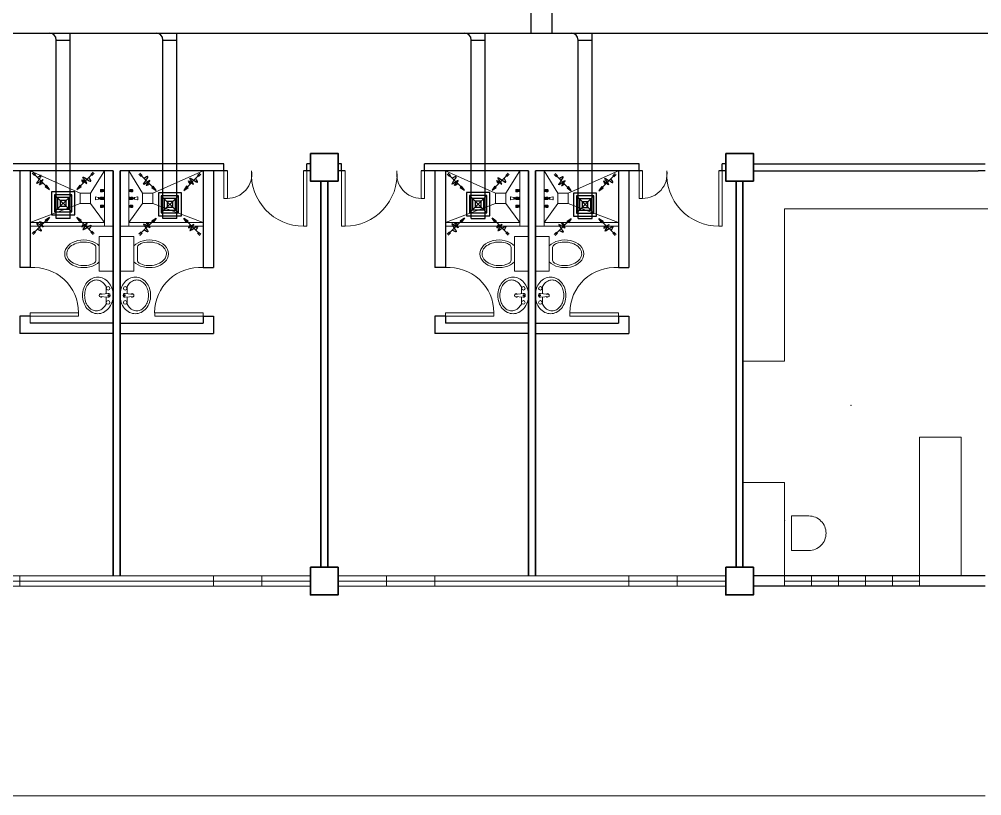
# Model space of a CAD drawing. Header units: millimetres. Extents: x 103 to 228, y 86 to 129.
# Drawn here: x 198.46 to 212.36, y 86.63 to 97.85 of the extents above; entities that cross this region are included whole.
import ezdxf

# ---------------------------------------------------------------- set-up
doc = ezdxf.new("R2010")
doc.units = ezdxf.units.MM
for name, color, linetype in [('AIR', 7, 'Continuous'), ('AIR-00', 8, 'Continuous'), ('AIR-03', 30, 'Continuous'), ('exhaust', 130, 'Continuous')]:
    doc.layers.add(name, color=color, linetype=linetype)

# ---------------------------------------------------------------- blocks, each defined once
blk = doc.blocks.new('GRILL-C-IN')
at = {"layer": 'AIR-00', "ltscale": 3}
for p, q in [((-0.623, 0.601), (-0.674, 0.651)), ((-0.601, 0.623), (-0.651, 0.674)), ((-0.637, 0.637), (-0.3, 0.3)), ((0.637, 0.637), (0.3, 0.3)), ((0.601, 0.623), (0.651, 0.674)), ((0.623, 0.601), (0.674, 0.651)), ((-0.637, -0.637), (-0.3, -0.3)), ((0.637, -0.637), (0.3, -0.3)), ((-0.623, -0.601), (-0.674, -0.651)), ((-0.601, -0.623), (-0.651, -0.674)), ((0.601, -0.623), (0.651, -0.674)), ((0.623, -0.601), (0.674, -0.651))]:
    blk.add_line(p, q, dxfattribs=at)
at = {"layer": 'AIR-00', "color": 50}
for p, q in [((-0.188, 0.187), (0.187, -0.188)), ((0.187, 0.187), (-0.188, -0.188))]:
    blk.add_line(p, q, dxfattribs=at)
at = {"layer": 'AIR-00', "ltscale": 3}
for points in [[(-0.362, 0.393), (-0.393, 0.362), (-0.3, 0.3)], [(0.393, 0.362), (0.362, 0.393), (0.3, 0.3)], [(-0.362, -0.393), (-0.393, -0.362), (-0.3, -0.3)], [(0.393, -0.362), (0.362, -0.393), (0.3, -0.3)]]:
    blk.add_lwpolyline(points, close=True, dxfattribs=at)
at = {"layer": 'AIR-00', "color": 50}
for points in [[(-0.188, -0.188), (0.187, -0.188), (0.187, 0.187), (-0.188, 0.187)], [(-0.125, -0.125), (0.125, -0.125), (0.125, 0.125), (-0.125, 0.125)], [(-0.062, -0.062), (0.062, -0.062), (0.062, 0.062), (-0.062, 0.062)]]:
    blk.add_lwpolyline(points, close=True, dxfattribs=at)
at = {"layer": 'AIR-00', "ltscale": 3}
for points in [[(-0.441, 0.441), (-0.512, 0.404), (-0.432, 0.514), (-0.568, 0.43), (-0.477, 0.6), (-0.561, 0.561)], [(0.441, 0.441), (0.404, 0.512), (0.514, 0.432), (0.43, 0.568), (0.6, 0.477), (0.561, 0.561)], [(-0.441, -0.441), (-0.512, -0.404), (-0.432, -0.514), (-0.568, -0.43), (-0.477, -0.6), (-0.561, -0.561)], [(0.441, -0.441), (0.404, -0.512), (0.514, -0.432), (0.43, -0.568), (0.6, -0.477), (0.561, -0.561)]]:
    blk.add_spline(points, degree=3, dxfattribs=at)
for points in [[(-0.3, 0.3), (-0.362, 0.393), (-0.393, 0.362)], [(0.3, 0.3), (0.393, 0.362), (0.362, 0.393)], [(-0.3, -0.3), (-0.362, -0.393), (-0.393, -0.362)], [(0.3, -0.3), (0.393, -0.362), (0.362, -0.393)]]:
    blk.add_solid(points, dxfattribs=at)
at = {"layer": 'AIR-03', "color": 6}
blk.add_lwpolyline([(-0.25, -0.25), (0.25, -0.25), (0.25, 0.25), (-0.25, 0.25)], close=True, dxfattribs=at)

msp = doc.modelspace()

# ---------------------------------------------------------------- linework, layer by layer
at = {"color": 8, "lineweight": 25}
for p, q in [((201.414, 95.76), (198.314, 95.76)), ((201.414, 95.66), (201.414, 95.76)), ((202.664, 95.76), (202.614, 95.76)), ((202.614, 95.66), (202.614, 95.76)), ((203.114, 95.76), (203.064, 95.76)), ((203.114, 95.66), (203.114, 95.76)), ((205.914, 95.76), (204.314, 95.76)), ((204.314, 95.66), (204.314, 95.76)), ((207.414, 95.76), (205.814, 95.76)), ((207.414, 95.66), (207.414, 95.76)), ((208.664, 95.76), (208.614, 95.76)), ((208.614, 95.66), (208.614, 95.76)), ((209.064, 95.76), (212.014, 95.76)), ((212.014, 95.76), (212.414, 95.76)), ((199.814, 95.66), (198.264, 95.66)), ((199.814, 89.81), (199.814, 95.66)), ((199.814, 95.66), (199.814, 89.81)), ((199.914, 89.81), (199.914, 95.66)), ((199.914, 95.66), (199.914, 89.81)), ((201.464, 95.66), (199.914, 95.66)), ((202.664, 95.66), (202.564, 95.66)), ((203.164, 95.66), (203.064, 95.66)), ((205.814, 95.66), (204.264, 95.66)), ((205.814, 89.81), (205.814, 95.66)), ((205.814, 95.66), (205.814, 89.81)), ((205.914, 89.81), (205.914, 95.66)), ((205.914, 95.66), (205.914, 89.81)), ((207.464, 95.66), (205.914, 95.66)), ((208.664, 95.66), (208.564, 95.66)), ((209.064, 95.66), (212.314, 95.66)), ((212.414, 95.66), (212.314, 95.66)), ((202.814, 89.935), (202.814, 95.51)), ((202.814, 95.51), (202.814, 89.935)), ((202.914, 89.935), (202.914, 95.51)), ((202.914, 95.51), (202.914, 89.935)), ((208.814, 89.935), (208.814, 95.51)), ((208.814, 95.51), (208.814, 89.935)), ((208.914, 95.51), (208.914, 92.535)), ((208.914, 89.935), (208.914, 95.51)), ((208.914, 95.51), (208.914, 89.935)), ((199.814, 93.274), (199.814, 95.224)), ((208.914, 93.91), (208.914, 91.81)), ((212.414, 89.81), (209.064, 89.81)), ((212.414, 89.66), (209.064, 89.66))]:
    msp.add_line(p, q, dxfattribs=at)
at = {"color": 8, "lineweight": 25, "ltscale": 0.3}
for p, q in [((198.464, 95.66), (198.464, 94.26)), ((198.614, 95.66), (198.614, 94.26)), ((201.114, 95.66), (201.114, 94.26)), ((201.264, 95.66), (201.264, 94.26)), ((204.464, 95.66), (204.464, 94.26)), ((204.614, 95.66), (204.614, 94.26)), ((207.114, 95.66), (207.114, 94.26)), ((207.264, 95.66), (207.264, 94.26)), ((198.614, 94.26), (198.464, 94.26)), ((201.114, 94.26), (201.264, 94.26)), ((204.614, 94.26), (204.464, 94.26)), ((207.114, 94.26), (207.264, 94.26)), ((198.464, 93.56), (198.464, 93.31)), ((198.614, 93.56), (198.464, 93.56)), ((199.814, 93.46), (198.614, 93.46)), ((199.914, 93.46), (201.114, 93.46)), ((201.114, 93.56), (201.114, 93.46)), ((201.114, 93.56), (201.264, 93.56)), ((201.264, 93.56), (201.264, 93.31)), ((204.464, 93.56), (204.464, 93.31)), ((204.614, 93.56), (204.464, 93.56)), ((204.614, 93.56), (204.614, 93.46)), ((205.814, 93.46), (204.614, 93.46)), ((205.914, 93.46), (207.114, 93.46)), ((207.114, 93.56), (207.114, 93.46)), ((207.114, 93.56), (207.264, 93.56)), ((207.264, 93.56), (207.264, 93.31)), ((199.814, 93.31), (198.464, 93.31)), ((199.914, 93.31), (201.264, 93.31)), ((205.814, 93.31), (204.464, 93.31)), ((205.914, 93.31), (207.264, 93.31))]:
    msp.add_line(p, q, dxfattribs=at)
at = {"color": 8, "lineweight": 9}
for p, q in [((199.689, 95.66), (198.614, 95.66)), ((199.689, 95.66), (199.689, 94.86)), ((200.039, 95.66), (200.039, 94.86)), ((205.689, 95.66), (205.689, 94.86)), ((206.039, 95.66), (206.039, 94.86)), ((199.557, 95.24), (199.557, 95.279)), ((199.603, 95.272), (199.561, 95.281)), ((199.611, 95.272), (199.603, 95.272)), ((199.603, 95.272), (199.603, 95.247)), ((199.603, 95.272), (199.603, 95.247)), ((199.611, 95.247), (199.611, 95.272)), ((199.611, 95.267), (199.673, 95.267)), ((199.63, 95.386), (199.63, 95.36)), ((199.63, 95.386), (199.631, 95.386)), ((199.63, 95.36), (199.631, 95.36)), ((199.63, 95.273), (199.63, 95.267)), ((199.63, 95.273), (199.631, 95.273)), ((199.631, 95.386), (199.633, 95.39)), ((199.631, 95.386), (199.631, 95.36)), ((199.631, 95.36), (199.633, 95.357)), ((199.631, 95.273), (199.633, 95.276)), ((199.631, 95.273), (199.631, 95.267)), ((199.633, 95.39), (199.633, 95.357)), ((199.633, 95.39), (199.655, 95.39)), ((199.633, 95.357), (199.655, 95.357)), ((199.633, 95.276), (199.633, 95.267)), ((199.633, 95.276), (199.655, 95.276)), ((199.642, 95.386), (199.654, 95.386)), ((199.642, 95.379), (199.654, 95.379)), ((199.642, 95.367), (199.654, 95.367)), ((199.642, 95.36), (199.654, 95.36)), ((199.642, 95.273), (199.654, 95.273)), ((199.655, 95.39), (199.659, 95.388)), ((199.655, 95.387), (199.655, 95.379)), ((199.655, 95.36), (199.655, 95.367)), ((199.655, 95.357), (199.659, 95.359)), ((199.655, 95.276), (199.659, 95.274)), ((199.655, 95.273), (199.655, 95.267)), ((199.661, 95.387), (199.667, 95.387)), ((199.661, 95.359), (199.667, 95.359)), ((199.661, 95.274), (199.667, 95.274)), ((199.667, 95.387), (199.669, 95.387)), ((199.667, 95.387), (199.667, 95.359)), ((199.667, 95.359), (199.669, 95.36)), ((199.667, 95.274), (199.667, 95.267)), ((199.667, 95.274), (199.669, 95.273)), ((199.669, 95.387), (199.669, 95.36)), ((199.681, 95.385), (199.669, 95.385)), ((199.681, 95.362), (199.669, 95.362)), ((199.669, 95.273), (199.669, 95.267)), ((199.673, 95.271), (199.669, 95.271)), ((199.673, 95.242), (199.673, 95.277)), ((199.673, 95.277), (199.683, 95.277)), ((199.673, 95.267), (199.673, 95.252)), ((199.688, 95.39), (199.681, 95.387)), ((199.681, 95.387), (199.681, 95.36)), ((199.688, 95.356), (199.681, 95.36)), ((199.683, 95.277), (199.689, 95.289)), ((199.683, 95.242), (199.683, 95.277)), ((199.683, 95.277), (199.683, 95.242)), ((199.688, 95.39), (199.688, 95.356)), ((199.688, 95.39), (199.689, 95.39)), ((199.688, 95.356), (199.689, 95.356)), ((199.689, 95.39), (199.689, 95.356)), ((199.689, 95.289), (199.689, 95.231)), ((200.039, 95.39), (200.039, 95.356)), ((200.039, 95.39), (200.039, 95.356)), ((200.039, 95.39), (200.046, 95.387)), ((200.039, 95.39), (200.039, 95.39)), ((200.039, 95.356), (200.046, 95.36)), ((200.039, 95.356), (200.039, 95.356)), ((200.044, 95.277), (200.039, 95.289)), ((200.039, 95.289), (200.039, 95.231)), ((200.044, 95.242), (200.044, 95.277)), ((200.054, 95.277), (200.044, 95.277)), ((200.044, 95.277), (200.044, 95.242)), ((200.046, 95.387), (200.046, 95.36)), ((200.046, 95.385), (200.058, 95.385)), ((200.046, 95.362), (200.058, 95.362)), ((200.054, 95.242), (200.054, 95.277)), ((200.054, 95.271), (200.058, 95.271)), ((200.116, 95.267), (200.054, 95.267)), ((200.054, 95.267), (200.054, 95.252)), ((200.06, 95.387), (200.058, 95.387)), ((200.058, 95.387), (200.058, 95.36)), ((200.06, 95.359), (200.058, 95.36)), ((200.06, 95.274), (200.058, 95.273)), ((200.058, 95.273), (200.058, 95.267)), ((200.06, 95.387), (200.06, 95.359)), ((200.066, 95.387), (200.06, 95.387)), ((200.066, 95.359), (200.06, 95.359)), ((200.06, 95.274), (200.06, 95.267)), ((200.066, 95.274), (200.06, 95.274)), ((200.072, 95.39), (200.068, 95.388)), ((200.072, 95.357), (200.068, 95.359)), ((200.072, 95.276), (200.068, 95.274)), ((200.094, 95.39), (200.072, 95.39)), ((200.072, 95.387), (200.072, 95.379)), ((200.072, 95.36), (200.072, 95.367)), ((200.094, 95.357), (200.072, 95.357)), ((200.094, 95.276), (200.072, 95.276)), ((200.072, 95.273), (200.072, 95.267)), ((200.085, 95.386), (200.073, 95.386)), ((200.085, 95.379), (200.073, 95.379)), ((200.085, 95.367), (200.073, 95.367)), ((200.085, 95.36), (200.073, 95.36)), ((200.085, 95.273), (200.073, 95.273)), ((200.094, 95.39), (200.094, 95.357)), ((200.096, 95.386), (200.094, 95.39)), ((200.096, 95.36), (200.094, 95.357)), ((200.094, 95.276), (200.094, 95.267)), ((200.096, 95.273), (200.094, 95.276)), ((200.096, 95.386), (200.096, 95.36)), ((200.097, 95.386), (200.096, 95.386)), ((200.097, 95.36), (200.096, 95.36)), ((200.096, 95.273), (200.096, 95.267)), ((200.097, 95.273), (200.096, 95.273)), ((200.097, 95.386), (200.097, 95.36)), ((200.097, 95.273), (200.097, 95.267)), ((200.116, 95.272), (200.124, 95.272)), ((200.116, 95.247), (200.116, 95.272)), ((200.124, 95.272), (200.166, 95.281)), ((200.124, 95.272), (200.124, 95.247)), ((200.124, 95.272), (200.124, 95.247)), ((200.17, 95.24), (200.17, 95.279)), ((205.557, 95.24), (205.557, 95.279)), ((205.603, 95.272), (205.561, 95.281)), ((205.611, 95.272), (205.603, 95.272)), ((205.603, 95.272), (205.603, 95.247)), ((205.603, 95.272), (205.603, 95.247)), ((205.611, 95.247), (205.611, 95.272)), ((205.611, 95.267), (205.673, 95.267)), ((205.63, 95.386), (205.63, 95.36)), ((205.63, 95.386), (205.631, 95.386)), ((205.63, 95.36), (205.631, 95.36)), ((205.63, 95.273), (205.63, 95.267)), ((205.63, 95.273), (205.631, 95.273)), ((205.631, 95.386), (205.633, 95.39)), ((205.631, 95.386), (205.631, 95.36)), ((205.631, 95.36), (205.633, 95.357)), ((205.631, 95.273), (205.633, 95.276)), ((205.631, 95.273), (205.631, 95.267)), ((205.633, 95.39), (205.633, 95.357)), ((205.633, 95.39), (205.655, 95.39)), ((205.633, 95.357), (205.655, 95.357)), ((205.633, 95.276), (205.633, 95.267)), ((205.633, 95.276), (205.655, 95.276)), ((205.642, 95.386), (205.654, 95.386)), ((205.642, 95.379), (205.654, 95.379)), ((205.642, 95.367), (205.654, 95.367)), ((205.642, 95.36), (205.654, 95.36)), ((205.642, 95.273), (205.654, 95.273)), ((205.655, 95.39), (205.659, 95.388)), ((205.655, 95.387), (205.655, 95.379)), ((205.655, 95.36), (205.655, 95.367)), ((205.655, 95.357), (205.659, 95.359)), ((205.655, 95.276), (205.659, 95.274)), ((205.655, 95.273), (205.655, 95.267)), ((205.661, 95.387), (205.667, 95.387)), ((205.661, 95.359), (205.667, 95.359)), ((205.661, 95.274), (205.667, 95.274)), ((205.667, 95.387), (205.669, 95.387)), ((205.667, 95.387), (205.667, 95.359)), ((205.667, 95.359), (205.669, 95.36)), ((205.667, 95.274), (205.667, 95.267)), ((205.667, 95.274), (205.669, 95.273)), ((205.669, 95.387), (205.669, 95.36)), ((205.681, 95.385), (205.669, 95.385)), ((205.681, 95.362), (205.669, 95.362)), ((205.669, 95.273), (205.669, 95.267)), ((205.673, 95.271), (205.669, 95.271)), ((205.673, 95.242), (205.673, 95.277)), ((205.673, 95.277), (205.683, 95.277)), ((205.673, 95.267), (205.673, 95.252)), ((205.688, 95.39), (205.681, 95.387)), ((205.681, 95.387), (205.681, 95.36)), ((205.688, 95.356), (205.681, 95.36)), ((205.683, 95.277), (205.689, 95.289)), ((205.683, 95.242), (205.683, 95.277)), ((205.683, 95.277), (205.683, 95.242)), ((205.688, 95.39), (205.688, 95.356)), ((205.688, 95.39), (205.689, 95.39)), ((205.688, 95.356), (205.689, 95.356)), ((205.689, 95.39), (205.689, 95.356)), ((205.689, 95.289), (205.689, 95.231)), ((206.039, 95.39), (206.039, 95.356)), ((206.039, 95.39), (206.039, 95.356)), ((206.039, 95.39), (206.046, 95.387)), ((206.039, 95.39), (206.039, 95.39)), ((206.039, 95.356), (206.046, 95.36)), ((206.039, 95.356), (206.039, 95.356)), ((206.044, 95.277), (206.039, 95.289)), ((206.039, 95.289), (206.039, 95.231)), ((206.044, 95.242), (206.044, 95.277)), ((206.054, 95.277), (206.044, 95.277)), ((206.044, 95.277), (206.044, 95.242)), ((206.046, 95.387), (206.046, 95.36)), ((206.046, 95.385), (206.058, 95.385)), ((206.046, 95.362), (206.058, 95.362)), ((206.054, 95.242), (206.054, 95.277)), ((206.054, 95.271), (206.058, 95.271)), ((206.116, 95.267), (206.054, 95.267)), ((206.054, 95.267), (206.054, 95.252)), ((206.06, 95.387), (206.058, 95.387)), ((206.058, 95.387), (206.058, 95.36)), ((206.06, 95.359), (206.058, 95.36)), ((206.06, 95.274), (206.058, 95.273)), ((206.058, 95.273), (206.058, 95.267)), ((206.06, 95.387), (206.06, 95.359)), ((206.066, 95.387), (206.06, 95.387)), ((206.066, 95.359), (206.06, 95.359)), ((206.06, 95.274), (206.06, 95.267)), ((206.066, 95.274), (206.06, 95.274)), ((206.072, 95.39), (206.068, 95.388)), ((206.072, 95.357), (206.068, 95.359)), ((206.072, 95.276), (206.068, 95.274)), ((206.094, 95.39), (206.072, 95.39)), ((206.072, 95.387), (206.072, 95.379)), ((206.072, 95.36), (206.072, 95.367)), ((206.094, 95.357), (206.072, 95.357)), ((206.094, 95.276), (206.072, 95.276)), ((206.072, 95.273), (206.072, 95.267)), ((206.085, 95.386), (206.073, 95.386)), ((206.085, 95.379), (206.073, 95.379)), ((206.085, 95.367), (206.073, 95.367)), ((206.085, 95.36), (206.073, 95.36)), ((206.085, 95.273), (206.073, 95.273)), ((206.094, 95.39), (206.094, 95.357)), ((206.096, 95.386), (206.094, 95.39)), ((206.096, 95.36), (206.094, 95.357)), ((206.094, 95.276), (206.094, 95.267)), ((206.096, 95.273), (206.094, 95.276)), ((206.096, 95.386), (206.096, 95.36)), ((206.097, 95.386), (206.096, 95.386)), ((206.097, 95.36), (206.096, 95.36)), ((206.096, 95.273), (206.096, 95.267)), ((206.097, 95.273), (206.096, 95.273)), ((206.097, 95.386), (206.097, 95.36)), ((206.097, 95.273), (206.097, 95.267)), ((206.116, 95.272), (206.124, 95.272)), ((206.116, 95.247), (206.116, 95.272)), ((206.124, 95.272), (206.166, 95.281)), ((206.124, 95.272), (206.124, 95.247)), ((206.124, 95.272), (206.124, 95.247)), ((206.17, 95.24), (206.17, 95.279)), ((199.603, 95.247), (199.561, 95.239)), ((199.603, 95.247), (199.611, 95.247)), ((199.673, 95.252), (199.611, 95.252)), ((199.63, 95.252), (199.63, 95.247)), ((199.63, 95.247), (199.631, 95.247)), ((199.63, 95.159), (199.631, 95.159)), ((199.63, 95.159), (199.63, 95.133)), ((199.63, 95.133), (199.631, 95.133)), ((199.631, 95.252), (199.631, 95.247)), ((199.631, 95.247), (199.633, 95.243)), ((199.631, 95.159), (199.633, 95.163)), ((199.631, 95.159), (199.631, 95.133)), ((199.631, 95.133), (199.633, 95.129)), ((199.633, 95.252), (199.633, 95.243)), ((199.633, 95.243), (199.655, 95.243)), ((199.633, 95.163), (199.655, 95.163)), ((199.633, 95.163), (199.633, 95.129)), ((199.633, 95.129), (199.655, 95.129)), ((199.642, 95.247), (199.654, 95.247)), ((199.642, 95.159), (199.654, 95.159)), ((199.642, 95.152), (199.654, 95.152)), ((199.642, 95.14), (199.654, 95.14)), ((199.642, 95.133), (199.654, 95.133)), ((199.655, 95.247), (199.655, 95.252)), ((199.655, 95.243), (199.659, 95.245)), ((199.655, 95.163), (199.659, 95.161)), ((199.655, 95.159), (199.655, 95.152)), ((199.655, 95.133), (199.655, 95.14)), ((199.655, 95.129), (199.659, 95.132)), ((199.661, 95.246), (199.667, 95.246)), ((199.661, 95.16), (199.667, 95.16)), ((199.661, 95.132), (199.667, 95.132)), ((199.667, 95.252), (199.667, 95.246)), ((199.667, 95.246), (199.669, 95.246)), ((199.667, 95.16), (199.667, 95.132)), ((199.667, 95.16), (199.669, 95.159)), ((199.667, 95.132), (199.669, 95.133)), ((199.669, 95.252), (199.669, 95.246)), ((199.673, 95.248), (199.669, 95.248)), ((199.669, 95.159), (199.669, 95.133)), ((199.681, 95.157), (199.669, 95.157)), ((199.681, 95.135), (199.669, 95.135)), ((199.683, 95.242), (199.673, 95.242)), ((199.688, 95.163), (199.681, 95.16)), ((199.681, 95.16), (199.681, 95.132)), ((199.688, 95.129), (199.681, 95.132)), ((199.689, 95.231), (199.683, 95.242)), ((199.688, 95.163), (199.689, 95.163)), ((199.688, 95.163), (199.688, 95.129)), ((199.688, 95.129), (199.689, 95.129)), ((199.689, 95.163), (199.689, 95.129)), ((200.039, 95.231), (200.044, 95.242)), ((200.039, 95.163), (200.039, 95.163)), ((200.039, 95.163), (200.046, 95.16)), ((200.039, 95.163), (200.039, 95.129)), ((200.039, 95.163), (200.039, 95.129)), ((200.039, 95.129), (200.046, 95.132)), ((200.039, 95.129), (200.039, 95.129)), ((200.044, 95.242), (200.054, 95.242)), ((200.046, 95.16), (200.046, 95.132)), ((200.046, 95.157), (200.058, 95.157)), ((200.046, 95.135), (200.058, 95.135)), ((200.054, 95.252), (200.116, 95.252)), ((200.054, 95.248), (200.058, 95.248)), ((200.058, 95.252), (200.058, 95.246)), ((200.06, 95.246), (200.058, 95.246)), ((200.06, 95.16), (200.058, 95.159)), ((200.058, 95.159), (200.058, 95.133)), ((200.06, 95.132), (200.058, 95.133)), ((200.06, 95.252), (200.06, 95.246)), ((200.066, 95.246), (200.06, 95.246)), ((200.066, 95.16), (200.06, 95.16)), ((200.06, 95.16), (200.06, 95.132)), ((200.066, 95.132), (200.06, 95.132)), ((200.072, 95.243), (200.068, 95.245)), ((200.072, 95.163), (200.068, 95.161)), ((200.072, 95.129), (200.068, 95.132)), ((200.072, 95.247), (200.072, 95.252)), ((200.094, 95.243), (200.072, 95.243)), ((200.094, 95.163), (200.072, 95.163)), ((200.072, 95.159), (200.072, 95.152)), ((200.072, 95.133), (200.072, 95.14)), ((200.094, 95.129), (200.072, 95.129)), ((200.085, 95.247), (200.073, 95.247)), ((200.085, 95.159), (200.073, 95.159)), ((200.085, 95.152), (200.073, 95.152)), ((200.085, 95.14), (200.073, 95.14)), ((200.085, 95.133), (200.073, 95.133)), ((200.094, 95.252), (200.094, 95.243)), ((200.096, 95.247), (200.094, 95.243)), ((200.096, 95.159), (200.094, 95.163)), ((200.094, 95.163), (200.094, 95.129)), ((200.096, 95.133), (200.094, 95.129)), ((200.096, 95.252), (200.096, 95.247)), ((200.097, 95.247), (200.096, 95.247)), ((200.097, 95.159), (200.096, 95.159)), ((200.096, 95.159), (200.096, 95.133)), ((200.097, 95.133), (200.096, 95.133)), ((200.097, 95.252), (200.097, 95.247)), ((200.097, 95.159), (200.097, 95.133)), ((200.124, 95.247), (200.116, 95.247)), ((200.124, 95.247), (200.166, 95.239)), ((205.603, 95.247), (205.561, 95.239)), ((205.603, 95.247), (205.611, 95.247)), ((205.673, 95.252), (205.611, 95.252)), ((205.63, 95.252), (205.63, 95.247)), ((205.63, 95.247), (205.631, 95.247)), ((205.63, 95.159), (205.631, 95.159)), ((205.63, 95.159), (205.63, 95.133)), ((205.63, 95.133), (205.631, 95.133)), ((205.631, 95.252), (205.631, 95.247)), ((205.631, 95.247), (205.633, 95.243)), ((205.631, 95.159), (205.633, 95.163)), ((205.631, 95.159), (205.631, 95.133)), ((205.631, 95.133), (205.633, 95.129)), ((205.633, 95.252), (205.633, 95.243)), ((205.633, 95.243), (205.655, 95.243)), ((205.633, 95.163), (205.655, 95.163)), ((205.633, 95.163), (205.633, 95.129)), ((205.633, 95.129), (205.655, 95.129)), ((205.642, 95.247), (205.654, 95.247)), ((205.642, 95.159), (205.654, 95.159)), ((205.642, 95.152), (205.654, 95.152)), ((205.642, 95.14), (205.654, 95.14)), ((205.642, 95.133), (205.654, 95.133)), ((205.655, 95.247), (205.655, 95.252)), ((205.655, 95.243), (205.659, 95.245)), ((205.655, 95.163), (205.659, 95.161)), ((205.655, 95.159), (205.655, 95.152)), ((205.655, 95.133), (205.655, 95.14)), ((205.655, 95.129), (205.659, 95.132)), ((205.661, 95.246), (205.667, 95.246)), ((205.661, 95.16), (205.667, 95.16)), ((205.661, 95.132), (205.667, 95.132)), ((205.667, 95.252), (205.667, 95.246)), ((205.667, 95.246), (205.669, 95.246)), ((205.667, 95.16), (205.667, 95.132)), ((205.667, 95.16), (205.669, 95.159)), ((205.667, 95.132), (205.669, 95.133)), ((205.669, 95.252), (205.669, 95.246)), ((205.673, 95.248), (205.669, 95.248)), ((205.669, 95.159), (205.669, 95.133)), ((205.681, 95.157), (205.669, 95.157)), ((205.681, 95.135), (205.669, 95.135)), ((205.683, 95.242), (205.673, 95.242)), ((205.688, 95.163), (205.681, 95.16)), ((205.681, 95.16), (205.681, 95.132)), ((205.688, 95.129), (205.681, 95.132)), ((205.689, 95.231), (205.683, 95.242)), ((205.688, 95.163), (205.689, 95.163)), ((205.688, 95.163), (205.688, 95.129)), ((205.688, 95.129), (205.689, 95.129)), ((205.689, 95.163), (205.689, 95.129)), ((206.039, 95.231), (206.044, 95.242)), ((206.039, 95.163), (206.039, 95.163)), ((206.039, 95.163), (206.046, 95.16)), ((206.039, 95.163), (206.039, 95.129)), ((206.039, 95.163), (206.039, 95.129)), ((206.039, 95.129), (206.046, 95.132)), ((206.039, 95.129), (206.039, 95.129)), ((206.044, 95.242), (206.054, 95.242)), ((206.046, 95.16), (206.046, 95.132)), ((206.046, 95.157), (206.058, 95.157)), ((206.046, 95.135), (206.058, 95.135)), ((206.054, 95.252), (206.116, 95.252)), ((206.054, 95.248), (206.058, 95.248)), ((206.058, 95.252), (206.058, 95.246)), ((206.06, 95.246), (206.058, 95.246)), ((206.06, 95.16), (206.058, 95.159)), ((206.058, 95.159), (206.058, 95.133)), ((206.06, 95.132), (206.058, 95.133)), ((206.06, 95.252), (206.06, 95.246)), ((206.066, 95.246), (206.06, 95.246)), ((206.066, 95.16), (206.06, 95.16)), ((206.06, 95.16), (206.06, 95.132)), ((206.066, 95.132), (206.06, 95.132)), ((206.072, 95.243), (206.068, 95.245)), ((206.072, 95.163), (206.068, 95.161)), ((206.072, 95.129), (206.068, 95.132)), ((206.072, 95.247), (206.072, 95.252)), ((206.094, 95.243), (206.072, 95.243)), ((206.094, 95.163), (206.072, 95.163)), ((206.072, 95.159), (206.072, 95.152)), ((206.072, 95.133), (206.072, 95.14)), ((206.094, 95.129), (206.072, 95.129)), ((206.085, 95.247), (206.073, 95.247)), ((206.085, 95.159), (206.073, 95.159)), ((206.085, 95.152), (206.073, 95.152)), ((206.085, 95.14), (206.073, 95.14)), ((206.085, 95.133), (206.073, 95.133)), ((206.094, 95.252), (206.094, 95.243)), ((206.096, 95.247), (206.094, 95.243)), ((206.096, 95.159), (206.094, 95.163)), ((206.094, 95.163), (206.094, 95.129)), ((206.096, 95.133), (206.094, 95.129)), ((206.096, 95.252), (206.096, 95.247)), ((206.097, 95.247), (206.096, 95.247)), ((206.097, 95.159), (206.096, 95.159)), ((206.096, 95.159), (206.096, 95.133)), ((206.097, 95.133), (206.096, 95.133)), ((206.097, 95.252), (206.097, 95.247)), ((206.097, 95.159), (206.097, 95.133)), ((206.124, 95.247), (206.116, 95.247)), ((206.124, 95.247), (206.166, 95.239)), ((199.814, 94.71), (199.614, 94.71)), ((199.614, 94.71), (199.614, 94.21)), ((199.814, 94.21), (199.814, 94.71)), ((199.914, 94.71), (200.114, 94.71)), ((199.914, 94.21), (199.914, 94.71)), ((200.114, 94.71), (200.114, 94.21)), ((205.814, 94.71), (205.614, 94.71)), ((205.614, 94.71), (205.614, 94.21)), ((205.814, 94.21), (205.814, 94.71)), ((205.914, 94.71), (206.114, 94.71)), ((205.914, 94.21), (205.914, 94.71)), ((206.114, 94.71), (206.114, 94.21)), ((199.564, 94.55), (199.564, 94.369)), ((200.164, 94.55), (200.164, 94.369)), ((205.564, 94.55), (205.564, 94.369)), ((206.164, 94.55), (206.164, 94.369)), ((199.614, 94.21), (199.814, 94.21)), ((200.114, 94.21), (199.914, 94.21)), ((205.614, 94.21), (205.814, 94.21)), ((206.114, 94.21), (205.914, 94.21)), ((199.616, 93.874), (199.738, 93.888)), ((199.712, 93.884), (199.712, 93.986)), ((200.112, 93.874), (199.99, 93.888)), ((200.016, 93.884), (200.016, 93.986)), ((205.616, 93.874), (205.738, 93.888)), ((205.712, 93.884), (205.712, 93.986)), ((205.914, 93.91), (205.914, 91.81)), ((206.112, 93.874), (205.99, 93.888)), ((206.016, 93.884), (206.016, 93.986)), ((199.616, 93.845), (199.738, 93.832)), ((200.112, 93.845), (199.99, 93.832)), ((205.616, 93.845), (205.738, 93.832)), ((206.112, 93.845), (205.99, 93.832)), ((212.064, 91.81), (212.064, 89.81)), ((208.914, 91.535), (208.914, 91.16)), ((208.914, 91.16), (208.914, 89.935)), ((197.064, 89.81), (199.814, 89.81)), ((198.464, 89.735), (197.064, 89.735)), ((198.464, 89.66), (198.464, 89.81)), ((198.464, 89.735), (201.264, 89.735)), ((199.814, 89.81), (199.914, 89.81)), ((199.914, 89.81), (202.664, 89.81)), ((201.264, 89.81), (201.264, 89.66)), ((202.664, 89.735), (201.264, 89.735)), ((201.964, 89.81), (201.964, 89.66)), ((202.664, 89.66), (202.664, 89.81)), ((203.064, 89.81), (205.814, 89.81)), ((203.064, 89.81), (203.064, 89.66)), ((204.464, 89.735), (203.064, 89.735)), ((203.764, 89.81), (203.764, 89.66)), ((204.464, 89.66), (204.464, 89.81)), ((204.464, 89.735), (207.264, 89.735)), ((205.814, 89.81), (205.914, 89.81)), ((208.664, 89.81), (205.914, 89.81)), ((207.264, 89.81), (207.264, 89.66)), ((208.664, 89.735), (207.264, 89.735)), ((207.964, 89.81), (207.964, 89.66)), ((208.664, 89.66), (208.664, 89.81)), ((209.514, 89.81), (209.064, 89.81)), ((209.514, 89.81), (209.514, 89.66)), ((211.464, 89.735), (209.514, 89.735)), ((209.904, 89.66), (209.904, 89.81)), ((209.904, 89.81), (210.294, 89.81)), ((210.294, 89.81), (210.294, 89.66)), ((210.684, 89.66), (210.684, 89.81)), ((210.684, 89.81), (211.074, 89.81)), ((211.074, 89.81), (211.074, 89.66)), ((212.014, 89.81), (211.414, 89.81)), ((211.464, 89.66), (211.464, 89.81)), ((197.064, 89.66), (199.914, 89.66)), ((199.814, 89.66), (202.664, 89.66)), ((203.064, 89.66), (205.914, 89.66)), ((208.664, 89.66), (205.914, 89.66)), ((209.064, 89.66), (209.514, 89.66)), ((209.514, 89.66), (211.414, 89.66)), ((209.514, 89.66), (209.904, 89.66)), ((210.294, 89.66), (210.684, 89.66)), ((211.074, 89.66), (211.464, 89.66)), ((211.414, 89.66), (212.164, 89.66)), ((212.414, 86.635), (197.089, 86.635))]:
    msp.add_line(p, q, dxfattribs=at)
at = {"color": 8, "lineweight": 9, "ltscale": 0.3}
for p, q in [((199.339, 95.335), (198.614, 95.66)), ((199.489, 95.335), (199.689, 95.66)), ((200.239, 95.335), (200.039, 95.66)), ((200.389, 95.335), (201.114, 95.66)), ((205.339, 95.335), (204.614, 95.66)), ((205.489, 95.335), (205.689, 95.66)), ((206.239, 95.335), (206.039, 95.66)), ((206.389, 95.335), (207.114, 95.66)), ((199.339, 95.185), (198.614, 94.91)), ((199.489, 95.185), (199.689, 94.91)), ((200.239, 95.185), (200.039, 94.91)), ((200.389, 95.185), (201.114, 94.91)), ((205.339, 95.185), (204.614, 94.91)), ((205.489, 95.185), (205.689, 94.91)), ((206.239, 95.185), (206.039, 94.91)), ((206.389, 95.185), (207.114, 94.91))]:
    msp.add_line(p, q, dxfattribs=at)
at = {"color": 8, "lineweight": 9, "ltscale": 0.4}
for p, q in [((209.514, 95.11), (213.339, 95.11)), ((209.514, 95.11), (209.514, 92.91)), ((208.914, 92.91), (209.514, 92.91)), ((211.464, 89.81), (211.464, 91.81)), ((212.064, 91.81), (211.464, 91.81)), ((208.914, 91.16), (209.514, 91.16)), ((209.514, 91.16), (209.514, 89.81))]:
    msp.add_line(p, q, dxfattribs=at)
at = {"color": 8, "lineweight": 13, "ltscale": 0.3}
msp.add_line((198.614, 93.56), (198.614, 93.46), dxfattribs=at)
at = {"color": 8, "lineweight": 35}
for points in [[(202.664, 95.91), (203.064, 95.91), (203.064, 95.51), (202.664, 95.51)], [(208.664, 95.91), (209.064, 95.91), (209.064, 95.51), (208.664, 95.51)], [(202.664, 89.935), (203.064, 89.935), (203.064, 89.535), (202.664, 89.535)], [(208.664, 89.935), (209.064, 89.935), (209.064, 89.535), (208.664, 89.535)]]:
    msp.add_lwpolyline(points, close=True, dxfattribs=at)
at = {"color": 8, "lineweight": 13, "ltscale": 0.03}
for points in [[(201.414, 95.66), (201.464, 95.66), (201.464, 95.26), (201.414, 95.26)], [(202.564, 95.66), (202.614, 95.66), (202.614, 94.86), (202.564, 94.86)], [(203.164, 95.66), (203.114, 95.66), (203.114, 94.86), (203.164, 94.86)], [(204.314, 95.66), (204.264, 95.66), (204.264, 95.26), (204.314, 95.26)], [(207.414, 95.66), (207.464, 95.66), (207.464, 95.26), (207.414, 95.26)], [(208.564, 95.66), (208.614, 95.66), (208.614, 94.86), (208.564, 94.86)], [(198.614, 93.56), (198.614, 93.61), (199.314, 93.61), (199.314, 93.56)], [(201.114, 93.56), (201.114, 93.61), (200.414, 93.61), (200.414, 93.56)], [(204.614, 93.56), (204.614, 93.61), (205.314, 93.61), (205.314, 93.56)], [(207.114, 93.56), (207.114, 93.61), (206.414, 93.61), (206.414, 93.56)]]:
    msp.add_lwpolyline(points, close=True, dxfattribs=at)
at = {"color": 8, "lineweight": 9, "ltscale": 0.03}
for points in [[(199.489, 95.185), (199.489, 95.335), (199.339, 95.335), (199.339, 95.185)], [(200.239, 95.185), (200.239, 95.335), (200.389, 95.335), (200.389, 95.185)], [(205.489, 95.185), (205.489, 95.335), (205.339, 95.335), (205.339, 95.185)], [(206.239, 95.185), (206.239, 95.335), (206.389, 95.335), (206.389, 95.185)]]:
    msp.add_lwpolyline(points, close=True, dxfattribs=at)
at = {"color": 8, "lineweight": 9, "ltscale": 0.3}
for points in [[(199.689, 94.91), (198.614, 94.91), (198.614, 94.86), (199.814, 94.86), (199.814, 94.86)], [(200.039, 94.91), (201.114, 94.91), (201.114, 94.86), (199.914, 94.86), (199.914, 94.86)], [(205.689, 94.91), (204.614, 94.91), (204.614, 94.86), (205.814, 94.86), (205.814, 94.86)], [(206.039, 94.91), (207.114, 94.91), (207.114, 94.86), (205.914, 94.86), (205.914, 94.86)]]:
    msp.add_lwpolyline(points, dxfattribs=at)
at = {"color": 8, "lineweight": 9}
for points in [[(199.593, 94.125, 0.11576), (199.51, 94.105, 0.104047), (199.436, 94.047, 0.090875), (199.389, 93.963, 0.083344), (199.372, 93.86, 0.083344), (199.389, 93.756, 0.090875), (199.436, 93.672, 0.104047), (199.51, 93.614, 0.11576), (199.593, 93.595, 0.11576), (199.675, 93.614, 0.104047), (199.749, 93.672, 0.090875), (199.796, 93.756, 0.083344), (199.814, 93.86, 0.083344), (199.796, 93.963, 0.090875), (199.749, 94.047, 0.104047), (199.675, 94.105, 0.11576)], [(200.135, 94.125, -0.11576), (200.217, 94.105, -0.104047), (200.291, 94.047, -0.090875), (200.338, 93.963, -0.083344), (200.356, 93.86, -0.083344), (200.338, 93.756, -0.090875), (200.291, 93.672, -0.104047), (200.217, 93.614, -0.11576), (200.135, 93.595, -0.11576), (200.052, 93.614, -0.104047), (199.978, 93.672, -0.090875), (199.931, 93.756, -0.083344), (199.914, 93.86, -0.083344), (199.931, 93.963, -0.090875), (199.978, 94.047, -0.104047), (200.052, 94.105, -0.11576)], [(205.593, 94.125, 0.11576), (205.51, 94.105, 0.104047), (205.436, 94.047, 0.090875), (205.389, 93.963, 0.083344), (205.372, 93.86, 0.083344), (205.389, 93.756, 0.090875), (205.436, 93.672, 0.104047), (205.51, 93.614, 0.11576), (205.593, 93.595, 0.11576), (205.675, 93.614, 0.104047), (205.749, 93.672, 0.090875), (205.796, 93.756, 0.083344), (205.814, 93.86, 0.083344), (205.796, 93.963, 0.090875), (205.749, 94.047, 0.104047), (205.675, 94.105, 0.11576)], [(206.135, 94.125, -0.11576), (206.217, 94.105, -0.104047), (206.291, 94.047, -0.090875), (206.338, 93.963, -0.083344), (206.356, 93.86, -0.083344), (206.338, 93.756, -0.090875), (206.291, 93.672, -0.104047), (206.217, 93.614, -0.11576), (206.135, 93.595, -0.11576), (206.052, 93.614, -0.104047), (205.978, 93.672, -0.090875), (205.931, 93.756, -0.083344), (205.914, 93.86, -0.083344), (205.931, 93.963, -0.090875), (205.978, 94.047, -0.104047), (206.052, 94.105, -0.11576)]]:
    msp.add_lwpolyline(points, format="xyb", close=True, dxfattribs=at)
for points in [[(199.572, 94.082, 0.124838), (199.509, 94.066, 0.105788), (199.451, 94.017, 0.086697), (199.415, 93.947, 0.076776), (199.402, 93.86, 0.076776), (199.415, 93.772, 0.086697), (199.451, 93.702, 0.105788), (199.509, 93.653, 0.124838), (199.572, 93.637, 0.124838), (199.634, 93.653, 0.105788), (199.692, 93.702, 0.040067), (199.712, 93.733), (199.712, 93.835, 0.040067)], [(200.156, 94.082, -0.124838), (200.218, 94.066, -0.105788), (200.276, 94.017, -0.086697), (200.312, 93.947, -0.076776), (200.326, 93.86, -0.076776), (200.312, 93.772, -0.086697), (200.276, 93.702, -0.105788), (200.218, 93.653, -0.124838), (200.156, 93.637, -0.124838), (200.093, 93.653, -0.105788), (200.035, 93.702, -0.040067), (200.016, 93.733), (200.016, 93.835, -0.040067)], [(205.572, 94.082, 0.124838), (205.509, 94.066, 0.105788), (205.451, 94.017, 0.086697), (205.415, 93.947, 0.076776), (205.402, 93.86, 0.076776), (205.415, 93.772, 0.086697), (205.451, 93.702, 0.105788), (205.509, 93.653, 0.124838), (205.572, 93.637, 0.124838), (205.634, 93.653, 0.105788), (205.692, 93.702, 0.040067), (205.712, 93.733), (205.712, 93.835, 0.040067)], [(206.156, 94.082, -0.124838), (206.218, 94.066, -0.105788), (206.276, 94.017, -0.086697), (206.312, 93.947, -0.076776), (206.326, 93.86, -0.076776), (206.312, 93.772, -0.086697), (206.276, 93.702, -0.105788), (206.218, 93.653, -0.124838), (206.156, 93.637, -0.124838), (206.093, 93.653, -0.105788), (206.035, 93.702, -0.040067), (206.016, 93.733), (206.016, 93.835, -0.040067)]]:
    msp.add_lwpolyline(points, format="xyb", dxfattribs=at)
at = {"color": 8, "lineweight": 9, "ltscale": 0.6}
msp.add_lwpolyline([(209.864, 90.175), (209.614, 90.175), (209.614, 90.675), (209.864, 90.675, -0.414214), (210.114, 90.425, -0.414214)], format="xyb", close=True, dxfattribs=at)
at = {"color": 8, "lineweight": 9}
msp.add_lwpolyline([(209.514, 89.81), (211.464, 89.81), (211.464, 89.66), (209.514, 89.66)], close=True, dxfattribs=at)
for centre, radius in [((199.741, 93.961), 0.0255), ((199.747, 93.86), 0.0095), ((199.987, 93.961), 0.0255), ((199.98, 93.86), 0.0095), ((205.741, 93.961), 0.0255), ((205.747, 93.86), 0.0095), ((205.987, 93.961), 0.0255), ((205.98, 93.86), 0.0095), ((199.741, 93.758), 0.0255), ((199.987, 93.758), 0.0255), ((205.741, 93.758), 0.0255), ((205.987, 93.758), 0.0255)]:
    msp.add_circle(centre, radius, dxfattribs=at)
at = {"color": 8, "lineweight": 13, "ltscale": 0.03}
for centre, radius, start, end in [((201.464, 95.613), 0.353, 270, 7.6281), ((202.564, 95.611), 0.752, 176.3048, 270), ((203.164, 95.611), 0.752, 270, 3.6952), ((204.264, 95.613), 0.353, 172.3719, 270), ((207.464, 95.613), 0.353, 270, 7.6281), ((208.564, 95.611), 0.752, 176.3048, 270), ((198.662, 93.61), 0.652, 0, 94.2422), ((201.065, 93.61), 0.652, 85.7578, 180), ((204.662, 93.61), 0.652, 0, 94.2422), ((207.065, 93.61), 0.652, 85.7578, 180)]:
    msp.add_arc(centre, radius, start, end, dxfattribs=at)
at = {"color": 8, "lineweight": 9}
for centre, radius, start, end in [((199.514, 94.55), 0.05, 0, 61.8499), ((200.214, 94.55), 0.05, 118.1501, 180), ((205.514, 94.55), 0.05, 0, 61.8499), ((206.214, 94.55), 0.05, 118.1501, 180), ((199.514, 94.369), 0.05, 298.0084, 360), ((200.214, 94.369), 0.05, 180, 241.9916), ((205.514, 94.369), 0.05, 298.0084, 360), ((206.214, 94.369), 0.05, 180, 241.9916), ((199.572, 93.951), 0.131, 61.5364, 90), ((199.548, 93.907), 0.181, 37.3815, 61.5364), ((199.51, 93.878), 0.228, 28.2037, 37.3815), ((200.217, 93.878), 0.228, 142.6185, 151.7963), ((200.179, 93.907), 0.181, 118.4636, 142.6185), ((200.156, 93.951), 0.131, 90, 118.4636), ((205.572, 93.951), 0.131, 61.5364, 90), ((205.548, 93.907), 0.181, 37.3815, 61.5364), ((205.51, 93.878), 0.228, 28.2037, 37.3815), ((206.217, 93.878), 0.228, 142.6185, 151.7963), ((206.179, 93.907), 0.181, 118.4636, 142.6185), ((206.156, 93.951), 0.131, 90, 118.4636), ((199.639, 93.86), 0.025, 161.3793, 198.6207), ((199.709, 93.86), 0.0948, 171.2026, 188.7974), ((199.639, 93.86), 0.025, 48.7978, 143.6932), ((199.741, 93.86), 0.028, 263.7545, 96.2455), ((199.987, 93.86), 0.028, 83.7545, 276.2455), ((200.089, 93.86), 0.025, 36.3068, 131.2022), ((200.018, 93.86), 0.0948, 351.2026, 8.7974), ((200.089, 93.86), 0.025, 341.3793, 18.6207), ((205.639, 93.86), 0.025, 161.3793, 198.6207), ((205.709, 93.86), 0.0948, 171.2026, 188.7974), ((205.639, 93.86), 0.025, 48.7978, 143.6932), ((205.741, 93.86), 0.028, 263.7545, 96.2455), ((205.987, 93.86), 0.028, 83.7545, 276.2455), ((206.089, 93.86), 0.025, 36.3068, 131.2022), ((206.018, 93.86), 0.0948, 351.2026, 8.7974), ((206.089, 93.86), 0.025, 341.3793, 18.6207), ((199.639, 93.86), 0.025, 216.3068, 311.2022), ((200.089, 93.86), 0.025, 228.7978, 323.6932), ((205.639, 93.86), 0.025, 216.3068, 311.2022), ((206.089, 93.86), 0.025, 228.7978, 323.6932)]:
    msp.add_arc(centre, radius, start, end, dxfattribs=at)
at = {"color": 8, "lineweight": 9, "extrusion": (-2.88216e-41, -4.99074e-41, -1)}
for centre in [(199.56, 95.277), (205.56, 95.277)]:
    msp.add_ellipse(centre, major_axis=(-0.00268, 0.00268), ratio=1, start_param=6.066732, end_param=7.436794, dxfattribs=at)
at = {"color": 8, "lineweight": 9}
for centre, major_axis, ratio, start_param, end_param in [((199.643, 95.399), (0.00896, 0.00896), 1, 3.15309, 3.864175), ((199.638, 95.373), (0.00268, 0.00268), 1, 1.643677, 3.068487), ((199.643, 95.348), (-0.00896, 0.00896), 1, -0.722807, -0.011722), ((199.643, 95.285), (0.00896, 0.00896), 1, 3.15309, 3.864175), ((199.643, 95.369), (0.00738, 0.00738), 1, 0.858879, 1.643677), ((199.643, 95.378), (-0.00738, 0.00738), 1, 1.497691, 2.282489), ((199.654, 95.39), (-0.00268, 0.00268), 1, 2.356082, 2.983721), ((199.654, 95.376), (0.00268, 0.00268), 1, 0.157647, 0.785286), ((199.654, 95.371), (0.00268, 0.00268), 1, 3.926878, 4.554518), ((199.654, 95.356), (-0.00268, 0.00268), 1, -1.41315, -0.785511), ((199.654, 95.277), (0.00268, 0.00268), 1, 3.926878, 4.554518), ((199.649, 95.369), (-0.00887, 0.00887), 1, 4.509022, 4.870036), ((199.649, 95.378), (-0.00887, 0.00887), 1, 2.983721, 3.344735), ((199.648, 95.402), (-0.0118, 0.0118), 1, 2.876824, 3.009049), ((199.648, 95.345), (0.0118, 0.0118), 1, 0.132318, 0.264544), ((199.648, 95.288), (-0.0118, 0.0118), 1, 2.876824, 3.009049), ((199.661, 95.391), (-0.00268, 0.00268), 1, 1.862141, 2.356082), ((199.661, 95.356), (-0.00268, 0.00268), 1, -0.785511, -0.291569), ((199.661, 95.278), (0.00268, 0.00268), 1, 3.432937, 3.926878), ((199.656, 95.373), (0.00268, 0.00268), 1, 4.915531, 6.079819), ((200.167, 95.277), (-0.00268, -0.00268), 1, 2.92514, 4.295202), ((205.643, 95.399), (0.00896, 0.00896), 1, 3.15309, 3.864175), ((205.638, 95.373), (0.00268, 0.00268), 1, 1.643677, 3.068487), ((205.643, 95.348), (-0.00896, 0.00896), 1, -0.722807, -0.011722), ((205.643, 95.285), (0.00896, 0.00896), 1, 3.15309, 3.864175), ((205.643, 95.369), (0.00738, 0.00738), 1, 0.858879, 1.643677), ((205.643, 95.378), (-0.00738, 0.00738), 1, 1.497691, 2.282489), ((205.654, 95.39), (-0.00268, 0.00268), 1, 2.356082, 2.983721), ((205.654, 95.376), (0.00268, 0.00268), 1, 0.157647, 0.785286), ((205.654, 95.371), (0.00268, 0.00268), 1, 3.926878, 4.554518), ((205.654, 95.356), (-0.00268, 0.00268), 1, -1.41315, -0.785511), ((205.654, 95.277), (0.00268, 0.00268), 1, 3.926878, 4.554518), ((205.649, 95.369), (-0.00887, 0.00887), 1, 4.509022, 4.870036), ((205.649, 95.378), (-0.00887, 0.00887), 1, 2.983721, 3.344735), ((205.648, 95.402), (-0.0118, 0.0118), 1, 2.876824, 3.009049), ((205.648, 95.345), (0.0118, 0.0118), 1, 0.132318, 0.264544), ((205.648, 95.288), (-0.0118, 0.0118), 1, 2.876824, 3.009049), ((205.661, 95.391), (-0.00268, 0.00268), 1, 1.862141, 2.356082), ((205.661, 95.356), (-0.00268, 0.00268), 1, -0.785511, -0.291569), ((205.661, 95.278), (0.00268, 0.00268), 1, 3.432937, 3.926878), ((205.656, 95.373), (0.00268, 0.00268), 1, 4.915531, 6.079819), ((206.167, 95.277), (-0.00268, -0.00268), 1, 2.92514, 4.295202), ((199.56, 95.242), (-0.00268, 0.00268), 1, 1.354119, 2.724181), ((199.643, 95.234), (0.00896, 0.00896), 1, 0.847989, 1.559075), ((199.643, 95.172), (0.00896, 0.00896), 1, 3.15309, 3.864175), ((199.638, 95.146), (0.00268, 0.00268), 1, 1.643677, 3.068487), ((199.643, 95.12), (-0.00896, 0.00896), 1, -0.722807, -0.011722), ((199.643, 95.142), (0.00738, 0.00738), 1, 0.858879, 1.643677), ((199.643, 95.15), (-0.00738, 0.00738), 1, 1.497691, 2.282489), ((199.654, 95.243), (0.00268, 0.00268), 1, 0.157647, 0.785286), ((199.654, 95.163), (-0.00268, 0.00268), 1, 2.356082, 2.983721), ((199.654, 95.148), (0.00268, 0.00268), 1, 0.157647, 0.785286), ((199.654, 95.144), (0.00268, 0.00268), 1, 3.926878, 4.554518), ((199.654, 95.129), (-0.00268, 0.00268), 1, -1.41315, -0.785511), ((199.649, 95.141), (-0.00887, 0.00887), 1, 4.509022, 4.870036), ((199.649, 95.151), (-0.00887, 0.00887), 1, 2.983721, 3.344735), ((199.648, 95.231), (-0.0118, 0.0118), 1, -1.438478, -1.306252), ((199.648, 95.174), (0.0118, 0.0118), 1, 4.44762, 4.579846), ((199.648, 95.118), (0.0118, 0.0118), 1, 0.132318, 0.264544), ((199.661, 95.242), (0.00268, 0.00268), 1, 0.785286, 1.279227), ((199.661, 95.164), (-0.00268, 0.00268), 1, 1.862141, 2.356082), ((199.661, 95.128), (-0.00268, 0.00268), 1, -0.785511, -0.291569), ((199.656, 95.146), (0.00268, 0.00268), 1, 4.915531, 6.079819), ((205.56, 95.242), (-0.00268, 0.00268), 1, 1.354119, 2.724181), ((205.643, 95.234), (0.00896, 0.00896), 1, 0.847989, 1.559075), ((205.643, 95.172), (0.00896, 0.00896), 1, 3.15309, 3.864175), ((205.638, 95.146), (0.00268, 0.00268), 1, 1.643677, 3.068487), ((205.643, 95.12), (-0.00896, 0.00896), 1, -0.722807, -0.011722), ((205.643, 95.142), (0.00738, 0.00738), 1, 0.858879, 1.643677), ((205.643, 95.15), (-0.00738, 0.00738), 1, 1.497691, 2.282489), ((205.654, 95.243), (0.00268, 0.00268), 1, 0.157647, 0.785286), ((205.654, 95.163), (-0.00268, 0.00268), 1, 2.356082, 2.983721), ((205.654, 95.148), (0.00268, 0.00268), 1, 0.157647, 0.785286), ((205.654, 95.144), (0.00268, 0.00268), 1, 3.926878, 4.554518), ((205.654, 95.129), (-0.00268, 0.00268), 1, -1.41315, -0.785511), ((205.649, 95.141), (-0.00887, 0.00887), 1, 4.509022, 4.870036), ((205.649, 95.151), (-0.00887, 0.00887), 1, 2.983721, 3.344735), ((205.648, 95.231), (-0.0118, 0.0118), 1, -1.438478, -1.306252), ((205.648, 95.174), (0.0118, 0.0118), 1, 4.44762, 4.579846), ((205.648, 95.118), (0.0118, 0.0118), 1, 0.132318, 0.264544), ((205.661, 95.242), (0.00268, 0.00268), 1, 0.785286, 1.279227), ((205.661, 95.164), (-0.00268, 0.00268), 1, 1.862141, 2.356082), ((205.661, 95.128), (-0.00268, 0.00268), 1, -0.785511, -0.291569), ((205.656, 95.146), (0.00268, 0.00268), 1, 4.915531, 6.079819), ((199.389, 94.46), (0.275, 0), 0.727273, 0.612555, 5.670631), ((205.389, 94.46), (0.275, 0), 0.727273, 0.612555, 5.670631)]:
    msp.add_ellipse(centre, major_axis=major_axis, ratio=ratio, start_param=start_param, end_param=end_param, dxfattribs=at)
at = {"color": 8, "lineweight": 9, "extrusion": (2.88216e-41, -4.99074e-41, -1)}
for centre, major_axis, start_param, end_param in [((200.066, 95.391), (0.00268, -0.00268), 0.291344, 0.785286), ((200.066, 95.356), (0.00268, -0.00268), 3.926878, 4.42082), ((200.066, 95.278), (-0.00268, -0.00268), -1.279452, -0.785511), ((200.071, 95.373), (-0.00268, -0.00268), 0.203142, 1.36743), ((200.078, 95.369), (-0.00887, -0.00887), 1.36743, 1.728443), ((200.078, 95.378), (0.00887, -0.00887), 1.412925, 1.773938), ((200.079, 95.402), (-0.0118, -0.0118), -0.264769, -0.132543), ((200.079, 95.345), (-0.0118, -0.0118), 1.703115, 1.83534), ((200.079, 95.288), (0.0118, -0.0118), 1.306028, 1.438253), ((200.073, 95.39), (-0.00268, -0.00268), -0.785511, -0.157871), ((200.073, 95.376), (0.00268, -0.00268), 3.299239, 3.926878), ((200.073, 95.371), (0.00268, -0.00268), 0.785286, 1.412925), ((200.073, 95.356), (0.00268, -0.00268), 3.299239, 3.926878), ((200.073, 95.277), (-0.00268, -0.00268), -0.785511, -0.157871), ((200.084, 95.399), (-0.00896, -0.00896), -1.559299, -0.848214), ((200.084, 95.369), (0.00738, -0.00738), 4.000472, 4.78527), ((200.084, 95.378), (-0.00738, -0.00738), 4.639283, 5.424081), ((200.084, 95.348), (0.00896, -0.00896), 3.989582, 4.700667), ((200.084, 95.285), (0.00896, -0.00896), 0.011497, 0.722582), ((200.089, 95.373), (0.00268, -0.00268), 4.78527, 6.21008), ((206.066, 95.391), (0.00268, -0.00268), 0.291344, 0.785286), ((206.066, 95.356), (0.00268, -0.00268), 3.926878, 4.42082), ((206.066, 95.278), (-0.00268, -0.00268), -1.279452, -0.785511), ((206.071, 95.373), (-0.00268, -0.00268), 0.203142, 1.36743), ((206.078, 95.369), (-0.00887, -0.00887), 1.36743, 1.728443), ((206.078, 95.378), (0.00887, -0.00887), 1.412925, 1.773938), ((206.079, 95.402), (-0.0118, -0.0118), -0.264769, -0.132543), ((206.079, 95.345), (-0.0118, -0.0118), 1.703115, 1.83534), ((206.079, 95.288), (0.0118, -0.0118), 1.306028, 1.438253), ((206.073, 95.39), (-0.00268, -0.00268), -0.785511, -0.157871), ((206.073, 95.376), (0.00268, -0.00268), 3.299239, 3.926878), ((206.073, 95.371), (0.00268, -0.00268), 0.785286, 1.412925), ((206.073, 95.356), (0.00268, -0.00268), 3.299239, 3.926878), ((206.073, 95.277), (-0.00268, -0.00268), -0.785511, -0.157871), ((206.084, 95.399), (-0.00896, -0.00896), -1.559299, -0.848214), ((206.084, 95.369), (0.00738, -0.00738), 4.000472, 4.78527), ((206.084, 95.378), (-0.00738, -0.00738), 4.639283, 5.424081), ((206.084, 95.348), (0.00896, -0.00896), 3.989582, 4.700667), ((206.084, 95.285), (0.00896, -0.00896), 0.011497, 0.722582), ((206.089, 95.373), (0.00268, -0.00268), 4.78527, 6.21008), ((200.066, 95.242), (0.00268, -0.00268), 3.926878, 4.42082), ((200.066, 95.164), (-0.00268, -0.00268), -1.279452, -0.785511), ((200.066, 95.128), (-0.00268, -0.00268), 2.356082, 2.850023), ((200.071, 95.146), (-0.00268, -0.00268), 0.203142, 1.36743), ((200.078, 95.141), (0.00887, -0.00887), 2.938226, 3.299239), ((200.078, 95.151), (-0.00887, -0.00887), -0.157871, 0.203142), ((200.079, 95.231), (0.0118, -0.0118), 3.273911, 3.406137), ((200.079, 95.174), (-0.0118, -0.0118), -0.264769, -0.132543), ((200.079, 95.118), (-0.0118, -0.0118), 1.703115, 1.83534), ((200.073, 95.243), (0.00268, -0.00268), 3.299239, 3.926878), ((200.073, 95.163), (0.00268, -0.00268), 0.785286, 1.412925), ((200.073, 95.148), (0.00268, -0.00268), 3.299239, 3.926878), ((200.073, 95.144), (0.00268, -0.00268), 0.785286, 1.412925), ((200.073, 95.129), (-0.00268, -0.00268), 1.728443, 2.356082), ((200.084, 95.234), (-0.00896, -0.00896), 2.418785, 3.129871), ((200.084, 95.172), (-0.00896, -0.00896), -1.559299, -0.848214), ((200.084, 95.142), (0.00738, -0.00738), 4.000472, 4.78527), ((200.084, 95.15), (0.00738, -0.00738), 6.21008, 6.994878), ((200.084, 95.12), (-0.00896, -0.00896), 2.418785, 3.129871), ((200.089, 95.146), (-0.00268, -0.00268), 3.214474, 4.639283), ((200.167, 95.242), (0.00268, -0.00268), 6.066508, 7.43657), ((206.066, 95.242), (0.00268, -0.00268), 3.926878, 4.42082), ((206.066, 95.164), (-0.00268, -0.00268), -1.279452, -0.785511), ((206.066, 95.128), (-0.00268, -0.00268), 2.356082, 2.850023), ((206.071, 95.146), (-0.00268, -0.00268), 0.203142, 1.36743), ((206.078, 95.141), (0.00887, -0.00887), 2.938226, 3.299239), ((206.078, 95.151), (-0.00887, -0.00887), -0.157871, 0.203142), ((206.079, 95.231), (0.0118, -0.0118), 3.273911, 3.406137), ((206.079, 95.174), (-0.0118, -0.0118), -0.264769, -0.132543), ((206.079, 95.118), (-0.0118, -0.0118), 1.703115, 1.83534), ((206.073, 95.243), (0.00268, -0.00268), 3.299239, 3.926878), ((206.073, 95.163), (0.00268, -0.00268), 0.785286, 1.412925), ((206.073, 95.148), (0.00268, -0.00268), 3.299239, 3.926878), ((206.073, 95.144), (0.00268, -0.00268), 0.785286, 1.412925), ((206.073, 95.129), (-0.00268, -0.00268), 1.728443, 2.356082), ((206.084, 95.234), (-0.00896, -0.00896), 2.418785, 3.129871), ((206.084, 95.172), (-0.00896, -0.00896), -1.559299, -0.848214), ((206.084, 95.142), (0.00738, -0.00738), 4.000472, 4.78527), ((206.084, 95.15), (0.00738, -0.00738), 6.21008, 6.994878), ((206.084, 95.12), (-0.00896, -0.00896), 2.418785, 3.129871), ((206.089, 95.146), (-0.00268, -0.00268), 3.214474, 4.639283), ((206.167, 95.242), (0.00268, -0.00268), 6.066508, 7.43657)]:
    msp.add_ellipse(centre, major_axis=major_axis, ratio=1, start_param=start_param, end_param=end_param, dxfattribs=at)
at = {"color": 8, "lineweight": 9, "extrusion": (0, 0, -1)}
for centre in [(200.339, 94.46), (206.339, 94.46)]:
    msp.add_ellipse(centre, major_axis=(-0.275, 0), ratio=0.727273, start_param=0.612555, end_param=5.670631, dxfattribs=at)
at = {"color": 8, "lineweight": 9}
for points in [[(199.537, 94.594), (199.521, 94.603), (199.503, 94.611), (199.412, 94.638), (199.324, 94.632), (199.193, 94.575), (199.151, 94.525), (199.138, 94.426), (199.164, 94.374), (199.275, 94.3), (199.359, 94.282), (199.473, 94.298), (199.508, 94.309), (199.537, 94.325)], [(200.19, 94.594), (200.206, 94.603), (200.225, 94.611), (200.316, 94.638), (200.403, 94.632), (200.534, 94.575), (200.576, 94.525), (200.589, 94.426), (200.563, 94.374), (200.452, 94.3), (200.368, 94.282), (200.255, 94.298), (200.22, 94.309), (200.19, 94.325)], [(205.537, 94.594), (205.521, 94.603), (205.503, 94.611), (205.412, 94.638), (205.324, 94.632), (205.193, 94.575), (205.151, 94.525), (205.138, 94.426), (205.164, 94.374), (205.275, 94.3), (205.359, 94.282), (205.473, 94.298), (205.508, 94.309), (205.537, 94.325)], [(206.19, 94.594), (206.206, 94.603), (206.225, 94.611), (206.316, 94.638), (206.403, 94.632), (206.534, 94.575), (206.576, 94.525), (206.589, 94.426), (206.563, 94.374), (206.452, 94.3), (206.368, 94.282), (206.255, 94.298), (206.22, 94.309), (206.19, 94.325)]]:
    msp.add_open_spline(points, degree=3, knots=[0.937253, 0.937253, 0.937253, 0.937253, 1.185372, 1.185372, 2.113864, 2.113864, 3.042356, 3.042356, 3.970847, 3.970847, 4.899339, 4.899339, 5.346062, 5.346062, 5.346062, 5.346062], dxfattribs=at)
at = {"color": 8, "lineweight": 9, "ltscale": 0.3}
msp.add_point((210.474, 92.274), dxfattribs=at)
at = {"color": 8, "lineweight": 9}
msp.add_point((209.514, 90.61), dxfattribs=at)
at = {"layer": 'exhaust'}
for p, q in [((205.85, 98.047), (205.85, 97.647)), ((206.15, 98.047), (206.15, 97.647)), ((188.793, 97.647), (221.497, 97.647)), ((199.192, 94.97), (199.192, 97.647)), ((200.734, 94.97), (200.734, 97.647)), ((205.188, 94.97), (205.188, 97.647)), ((205.188, 94.97), (205.188, 97.647)), ((206.733, 94.97), (206.733, 97.647)), ((198.992, 94.97), (198.992, 97.547)), ((198.992, 97.547), (199.192, 97.547)), ((200.534, 94.97), (200.534, 97.547)), ((200.534, 97.547), (200.734, 97.547)), ((204.988, 94.97), (204.988, 97.547)), ((204.988, 97.547), (205.188, 97.547)), ((206.533, 94.97), (206.533, 97.547)), ((206.533, 97.547), (206.733, 97.547)), ((199.192, 94.97), (198.992, 94.97)), ((200.734, 94.97), (200.534, 94.97)), ((204.988, 94.97), (205.188, 94.97)), ((205.292, 94.97), (205.298, 94.97)), ((206.533, 94.97), (206.733, 94.97))]:
    msp.add_line(p, q, dxfattribs=at)
for centre in [(198.892, 97.547), (200.434, 97.547), (204.888, 97.547), (206.433, 97.547)]:
    msp.add_arc(centre, 0.1, 0, 90, dxfattribs=at)

# ---------------------------------------------------------------- block references
at = {"layer": 'AIR', "xscale": 0.6658363358532475, "yscale": 0.6658363358532475, "zscale": 0.6658363358532475}
for p in [(199.092, 95.189), (200.634, 95.175), (205.088, 95.177), (206.633, 95.171)]:
    msp.add_blockref('GRILL-C-IN', p, dxfattribs=at)

doc.saveas('drawing.dxf')
